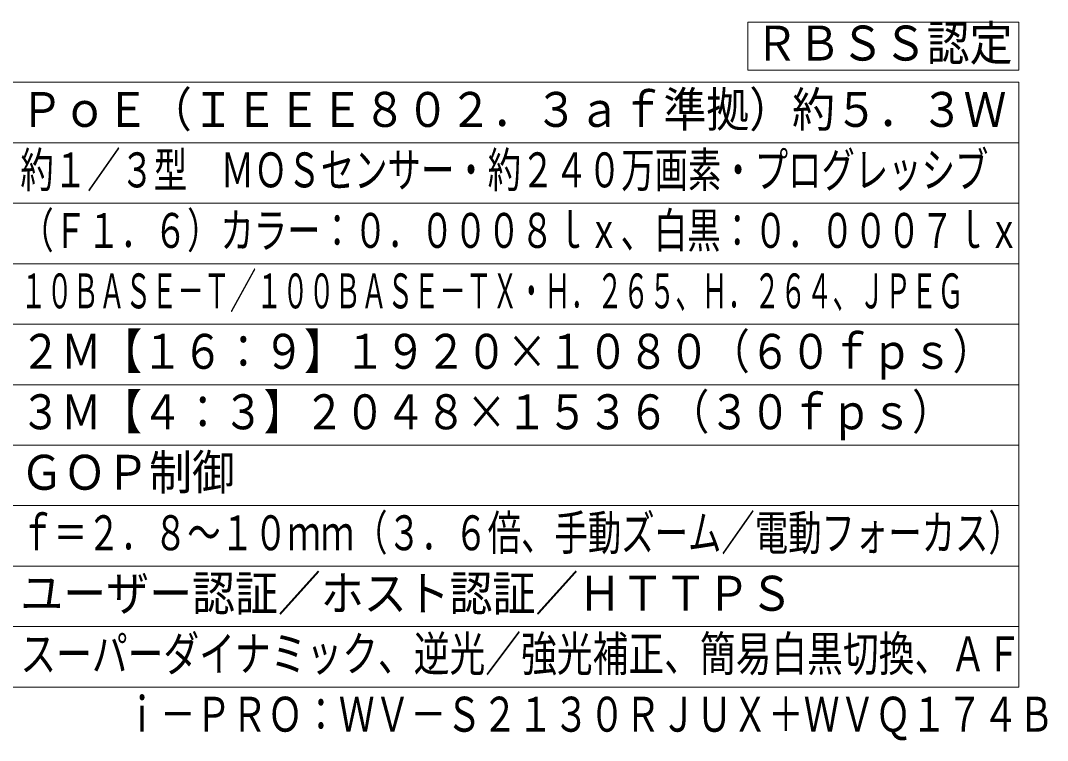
# Model space of a CAD drawing. Units: millimetres on the paper. Extents: x -62 to 65, y -59 to 59.
# Drawn here: x -20 to 64.9, y -59 to 0.5 of the extents above; entities that cross this region are included whole.
import ezdxf
from ezdxf.enums import TextEntityAlignment as Align

# ---------------------------------------------------------------- set-up
doc = ezdxf.new("R2010")
doc.units = ezdxf.units.MM
doc.layers.add('0-3_WAKU', color=4, linetype='Continuous', lineweight=9)
doc.layers.add('0-4_MOJI1', color=7, linetype='Continuous', lineweight=9)
doc.layers.add('0-5_相当品', color=4, linetype='Continuous')
doc.styles.add('ＭＳ ゴシック', font='')
doc.styles.get('ＭＳ ゴシック').set_extended_font_data('MS Gothic')

msp = doc.modelspace()

# ---------------------------------------------------------------- linework, layer by layer
at = {"layer": '0-3_WAKU', "color": 3}
for p, q in [((-62.475, -4.594), (62.525, -4.594)), ((62.525, -54.594), (62.525, -4.594)), ((-62.475, -54.594), (62.525, -54.594))]:
    msp.add_line(p, q, dxfattribs=at)
at = {"layer": '0-3_WAKU'}
for p, q in [((-62.475, -9.594), (62.525, -9.594)), ((-62.475, -14.594), (62.525, -14.594)), ((62.525, -19.594), (-62.475, -19.594)), ((62.525, -24.594), (-62.475, -24.594)), ((62.525, -29.594), (-62.475, -29.594)), ((-62.475, -34.594), (62.525, -34.594)), ((-62.475, -39.594), (62.525, -39.594)), ((-62.475, -44.594), (62.525, -44.594)), ((-62.475, -49.594), (62.525, -49.594))]:
    msp.add_line(p, q, dxfattribs=at)
at = {"layer": '0-4_MOJI1'}
msp.add_lwpolyline([(40.145, 0.373), (62.525, 0.373), (62.525, -3.594), (40.145, -3.594)], close=True, dxfattribs=at)

# ---------------------------------------------------------------- texts
at = {"layer": '0-4_MOJI1', "style": 'ＭＳ ゴシック'}
for s, height, width, p in [('ＲＢＳＳ認定', 2.889, 0.9, (40.735, -3.666)), ('ＰｏＥ（ＩＥＥＥ８０２．３ａｆ準拠）約５．３Ｗ', 2.886, 0.9, (-19.975, -9.149)), ('約１／３型\u3000ＭＯＳセンサー・約２４０万画素・プログレッシブ', 2.889, 0.7, (-19.975, -14.149)), ('（Ｆ１．６）カラー：０．０００８ｌｘ、白黒：０．０００７ｌｘ', 2.886, 0.7, (-19.975, -19.149)), ('１０ＢＡＳＥ－Ｔ／１００ＢＡＳＥ－ＴＸ・Ｈ．２６５、Ｈ．２６４、ＪＰＥＧ', 2.886, 0.55, (-19.975, -24.149)), ('２Ｍ【１６：９】１９２０×１０８０（６０ｆｐｓ）', 2.889, 0.85, (-19.975, -29.149)), ('３Ｍ【４：３】２０４８×１５３６（３０ｆｐｓ）', 2.889, 0.85, (-19.975, -34.149)), ('ＧＯＰ制御', 2.889, 0.9, (-19.975, -39.149)), ('ｆ＝２．８～１０ｍｍ（３．６倍、手動ズーム／電動フォーカス）', 2.889, 0.7, (-19.975, -44.149)), ('ユーザー認証／ホスト認証／ＨＴＴＰＳ', 2.889, 0.9, (-19.975, -49.149)), ('スーパーダイナミック、逆光／強光補正、簡易白黒切換、ＡＦ', 2.889, 0.75, (-19.975, -54.149))]:
    msp.add_text(s, height=height, dxfattribs=dict(at, width=width)).set_placement(p, align=Align.BOTTOM_LEFT)
at = {"layer": '0-5_相当品', "style": 'ＭＳ ゴシック', "width": 0.75}
msp.add_text('ｉ－ＰＲＯ：ＷＶ－Ｓ２１３０ＲＪＵＸ＋ＷＶＱ１７４Ｂ', height=2.889, dxfattribs=at).set_placement((-11.395, -59.149), align=Align.BOTTOM_LEFT)

doc.saveas('drawing.dxf')
